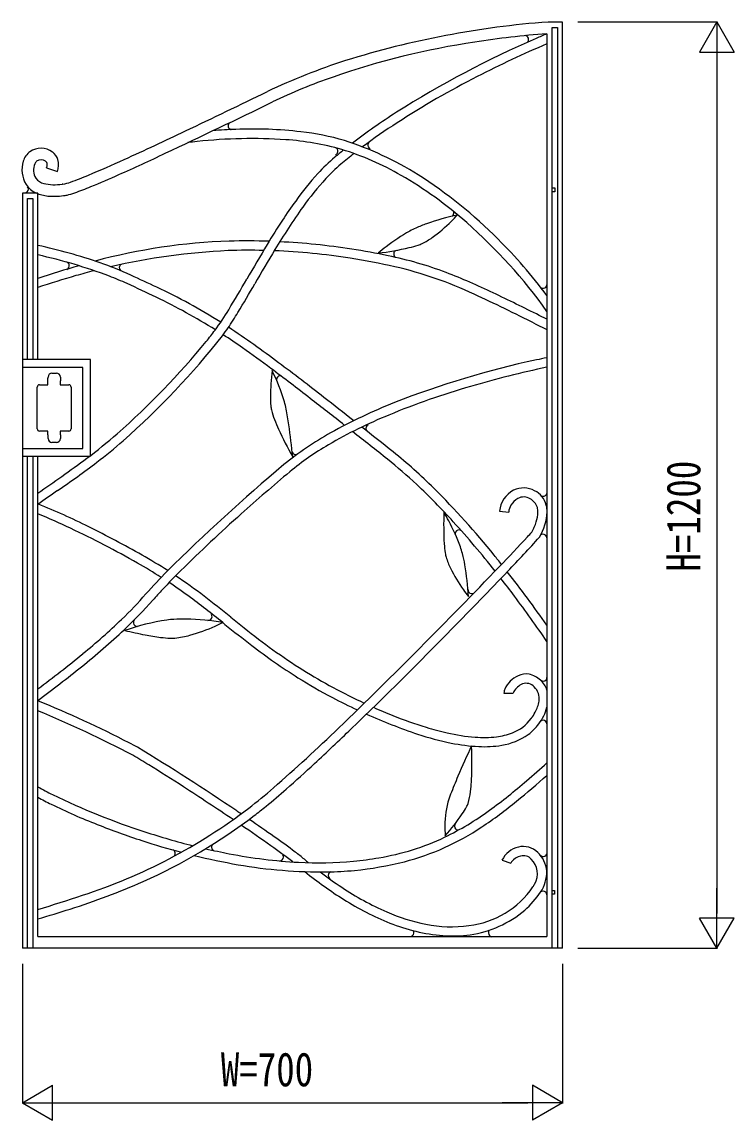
# Model space of a CAD drawing. Units: millimetres, scale not verified. Extents: x -4205 to 4205, y -2970 to 2970.
# Drawn here: x 1144 to 2068, y 152 to 1575 of the extents above; entities that cross this region are included whole.
import ezdxf
from ezdxf.enums import TextEntityAlignment as Align

# ---------------------------------------------------------------- set-up
doc = ezdxf.new("R2010")
doc.units = ezdxf.units.MM
doc.header["$LTSCALE"] = 10
doc.layers.add('0-3_YKK_A1', color=4, linetype='Continuous')
doc.layers.add('0-4_YKK_D', color=6, linetype='Continuous')
doc.styles.add('ＭＳ ゴシック', font='')
doc.styles.get('ＭＳ ゴシック').set_extended_font_data('MS Gothic')

msp = doc.modelspace()

# ---------------------------------------------------------------- linework, layer by layer
at = {"layer": '0-3_YKK_A1'}
for p, q in [((1825.03, 1559.62), (1825.03, 389.89)), ((1176.32, 1385.99), (1190.46, 1380.97)), ((1165.02, 1137.39), (1165.02, 1352.86)), ((1835.1, 1354.89), (1831.9, 1354.89)), ((1151.78, 1137.39), (1151.78, 1346.24)), ((1809.76, 1183.98), (1825.03, 1176.45)), ((1825.03, 1189.83), (1815.07, 1194.74)), ((1183.22, 1119.88), (1189.22, 1119.88)), ((1194.22, 1114.88), (1194.22, 1109.88)), ((1164.21, 1047.89), (1164.21, 1101.89)), ((1208.21, 1101.89), (1208.21, 1047.89)), ((1194.22, 1040.06), (1194.22, 1035.06)), ((1189.22, 1030.06), (1183.22, 1030.06)), ((1151.78, 375.11), (1151.78, 1012.39)), ((1158.38, 1012.39), (1158.38, 375.11)), ((1165.02, 389.89), (1165.02, 1012.39)), ((1763.44, 941.17), (1775.38, 940.01)), ((1766.72, 488.9), (1778.11, 485.12)), ((1834.76, 444.89), (1831.9, 444.89)), ((1165.02, 389.89), (1825.03, 389.89)), ((1845.03, 374.89), (1145.02, 374.89))]:
    msp.add_line(p, q, dxfattribs=at)
for points in [[(1845.03, 374.89), (1845.03, 1574.78), (1826.62, 1574.78)], [(1831.9, 374.89), (1831.9, 1567.58), (1838.5, 1567.58), (1838.5, 374.89)], [(1165.02, 1352.86), (1145.02, 1352.86), (1145.02, 374.89)], [(1197.34, 1364.82), (1196.87, 1364.81), (1196.4, 1364.74)], [(1831.9, 1359.89), (1835.1, 1359.89), (1835.1, 1354.89)], [(1151.78, 1346.24), (1158.38, 1346.24), (1158.38, 1137.39)], [(1145.02, 1012.39), (1233.12, 1012.39), (1233.12, 1137.39), (1145.02, 1137.39)], [(1145.02, 1022.39), (1223.14, 1022.39), (1223.14, 1127.39), (1145.02, 1127.39)], [(1167.21, 1104.89), (1178.17, 1104.89), (1178.17, 1113.38), (1178.22, 1113.38), (1178.22, 1114.88)], [(1194.17, 1109.41), (1194.17, 1104.89), (1205.21, 1104.89)], [(1178.22, 1035.06), (1178.22, 1039.91), (1178.17, 1039.91), (1178.17, 1044.89), (1167.21, 1044.89)], [(1205.21, 1044.89), (1194.17, 1044.89), (1194.17, 1040.61)], [(1769.3, 705.54), (1781.3, 705.54), (1781.29, 705.42)], [(1804.72, 672.84), (1804.61, 672.71), (1804.51, 672.56)], [(1831.9, 449.89), (1834.76, 449.89), (1834.76, 444.89)]]:
    msp.add_lwpolyline(points, dxfattribs=at)
msp.add_lwpolyline([(1814.28, 665.59), (1814.08, 665.33), (1814.3, 665.62)], close=True, dxfattribs=at)
for centre, radius, start, end in [((1913.61, 402.87), 1175.13, 94.24567, 107.31768), ((2337.3, 338.49), 1324.11, 113.42496, 122.28992), ((1915.75, 370.84), 1192.23, 94.37729, 98.89161), ((1796.21, 1552.09), 5.04, 20.07471, 84.73003), ((1796.01, 1552.23), 5.19, 314.43996, 17.79632), ((2024.59, 1068.35), 530.1, 112.11498, 113.77284), ((1880.26, 548.43), 1011.32, 98.46044, 109.20126), ((2340.79, 327.2), 1323.79, 112.93034, 117.249), ((1817.01, 736.83), 827.58, 107.81481, 115.35222), ((1777.22, 834.05), 707.71, 108.9281, 115.80153), ((2245.89, 498.76), 1127.83, 116.9536, 123.04844), ((-7097.15, 19175.79), 19653.1, 295.47616, 295.81993), ((-3961.55, 12646.65), 12425.11, 295.20708, 295.91755), ((2080.49, 754.42), 835.33, 122.63948, 127.43649), ((1416.73, 1440.48), 5.19, 162.23309, 258.36762), ((1416.53, 1440.33), 5.04, 129.16702, 159.92666), ((2016.69, 841.46), 715.61, 122.62974, 127.01433), ((-994.89, 6379.98), 5476.71, 294.50749, 295.42422), ((1442.91, 750.43), 673.3, 86.30043, 96.0806), ((1444.89, 760.23), 675.8, 91.96096, 94.50486), ((1444.81, 910.82), 525.31, 83.3063, 92.5145), ((1474.12, 1129.99), 304.24, 73.1228, 83.97796), ((1169.16, 1385.74), 25.45, 54.18973, 124.46088), ((1412.58, 1015.79), 406.23, 95.79179, 97.52043), ((1459.39, 1053.88), 369.44, 74.36466, 85.81428), ((2080.49, 754.42), 835.33, 128.41937, 129.42132), ((1548.79, 1407.27), 5.19, 291.93731, 17.79632), ((1549, 1407.12), 5.04, 20.07471, 57.75302), ((1452.81, 1061.77), 363.71, 59.77697, 73.03188), ((1432.95, 1016.62), 424.73, 58.0117, 72.24855), ((1597.93, 1415.26), 5.19, 162.23345, 248.03291), ((1597.72, 1415.11), 5.04, 122.24698, 159.92529), ((1181.19, 1383.49), 36.77, 162.66323, 211.41776), ((1168.24, 1388.01), 23.07, 125.76724, 163.80233), ((1168.75, 1387.94), 8.44, 128.63927, 158.15422), ((1169.16, 1386.06), 10.2, 54.91181, 123.84737), ((1172.04, 1390.3), 5.08, 0.37344, 54.00953), ((1172.27, 1390.46), 19.81, 17.88736, 53.51066), ((1165.37, 1389.84), 26.61, 340.50764, 14.58587), ((577.68, 2926.97), 1682.47, 292.83831, 294.55715), ((-171.42, 4593.93), 3525.04, 294.13596, 295.21311), ((1689.68, 1233.07), 217.41, 129.96212, 138.07181), ((2016.69, 841.46), 715.61, 128.12703, 129.89241), ((1180.07, 1383.24), 20.69, 157.7419, 211.76817), ((1165.63, 1390.2), 11.49, 338.53114, 0.66986), ((1702.53, 1219.8), 223.84, 130.30361, 137.19994), ((1177.6, 1384.12), 19.17, 217.89066, 254.96649), ((1186.85, 1428.51), 64.49, 257.26525, 278.51815), ((1191.59, 1408.68), 44.24, 277.4753, 291.02713), ((1082.53, 1723.85), 377.73, 289.31486, 293.09604), ((771.83, 2485.78), 1215.49, 292.33805, 294.19439), ((1811.2, 1120.32), 383.17, 137.6695, 144.49713), ((1838.93, 1097.69), 406.9, 137.63355, 144.30089), ((1386.22, 939.29), 503.07, 48.2931, 60.24561), ((1325.72, 857.79), 616.28, 44.99138, 57.37811), ((1147.84, 1358.36), 5, 270.00133, 359.99867), ((1174.02, 1379.74), 28.71, 212.49517, 246.73029), ((1147.79, 1358.34), 5.05, 0.12608, 37.84899), ((1182.07, 1396.45), 47.24, 245.76068, 265.28555), ((1178.16, 1452.83), 105.16, 283.58073, 289.30912), ((1087.78, 1714.74), 382.22, 289.11345, 292.45929), ((1186.3, 1429.79), 80.83, 264.24226, 278.54759), ((1196.39, 1375.48), 25.7, 274.29199, 284.5754), ((2036.88, 953.86), 663.58, 144.11282, 146.72539), ((2230.91, 822.53), 885.8, 144.64226, 148.90458), ((1779.01, 1000.66), 331.5, 102.24257, 109.39077), ((1588.54, 1432.55), 161.52, 314.22133, 318.07124), ((1699.04, 1327.53), 5.19, 298.57671, 354.41115), ((1699.18, 1327.32), 5.04, 356.65042, 26.03344), ((2338.86, 756.14), 1024.53, 146.7466, 148.8092), ((1730.59, 1138.36), 185.53, 109.40495, 114.01091), ((1554.93, 1463.67), 207.29, 305.83231, 314.88034), ((1278.41, 809.36), 671.83, 35.54835, 48.80123), ((1779.49, 1071.9), 267.1, 119.71597, 127.57387), ((1697.99, 1210.99), 105.92, 113.88802, 118.72307), ((1618.52, 1377.32), 100.05, 296.55314, 305.25791), ((1025.76, 632.63), 667.41, 70.76237, 77.95639), ((1438.28, 526.12), 765.24, 91.88853, 105.0815), ((1434.12, 395.1), 896.09, 88.03654, 91.34648), ((3618.54, -14.73), 2518.45, 148.8842, 150.07594), ((1434.12, 395.1), 896.09, 81.15455, 87.15756), ((1443.9, 438.2), 852.01, 78.1272, 81.35847), ((1755.14, 1099.68), 230.25, 126.98755, 130.24173), ((1561.24, 1651.05), 378.32, 276.85596, 283.0195), ((1618.68, 1403.16), 123.86, 282.96462, 288.50977), ((1645.17, 1325.21), 41.53, 287.98937, 295.80149), ((1288.24, 817.94), 670.97, 36.86771, 45.13556), ((1021.18, 618.12), 670.53, 69.3363, 77.61264), ((1450.89, 422.52), 856.97, 92.6313, 102.91233), ((1440.18, 463.44), 815.64, 88.76695, 92.01234), ((4632.83, -612.46), 3683.73, 149.08675, 149.88888), ((1440.18, 463.44), 815.64, 80.83707, 87.80163), ((1433.38, 388.65), 890.58, 77.38979, 81.17097), ((1517.94, 781.33), 500.99, 69.38411, 78.34061), ((1631.48, 1274.11), 5.19, 110.38558, 203.66514), ((1631.27, 1274.23), 5.05, 205.9136, 238.0237), ((1585.27, -9.53), 1320.61, 106.12777, 108.55565), ((1200.66, 1259.06), 5.19, 291.93731, 17.79632), ((1200.86, 1258.92), 5.04, 20.07471, 68.52614), ((1450.89, 422.52), 856.97, 104.38332, 106.02325), ((1103.47, 848.43), 438.06, 65.42219, 71.05896), ((1275.83, 1256.68), 5.2, 162.21625, 234.75462), ((1275.62, 1256.53), 5.04, 122.01194, 159.92529), ((1511.64, 756.93), 514.12, 64.7826, 76.9408), ((1623.76, -162.32), 1466.81, 106.20792, 108.22468), ((1105.67, 851.64), 422.23, 65.51287, 68.88162), ((322.49, -860.97), 2317.42, 64.52442, 65.44114), ((-1181.42, 2760.17), 3025.89, 329.00619, 329.87708), ((1376.76, 432.12), 877.6, 64.4532, 68.78424), ((193.07, -1139.39), 2612.45, 64.48081, 65.39754), ((1009.24, 565.46), 734.33, 57.65782, 65.02595), ((-308.49, 2243.74), 2023.7, 328.90607, 330.12073), ((-1132.34, -4775.73), 6658.36, 63.72612, 64.29907), ((1820.03, 1235.03), 5.19, 237.97728, 315.67576), ((1819.98, 1234.79), 5.06, 318.0203, 355.654), ((987.12, 524.42), 768.87, 57.9451, 64.46581), ((1076.34, -216.3), 1580.19, 63.95667, 65.53801), ((1096.86, 1393.26), 369.02, 323.83188, 328.78147), ((1001.55, 1453.8), 493.92, 326.11924, 328.89222), ((-3076.3, -8715.65), 11039.76, 63.73089, 63.96007), ((589.69, 1811.06), 1037.72, 311.37202, 321.72405), ((1029.79, 1451.71), 457.71, 320.56601, 322.88068), ((1229.51, 1300.31), 219.1, 322.93282, 326.20992), ((987.12, 524.42), 768.87, 54.80002, 57.04746), ((660.41, 46.47), 1359.59, 53.07782, 56.43142), ((585.04, 1816.66), 1033.04, 311.36968, 320.60076), ((534.4, -121.41), 1557.57, 53.21274, 54.88575), ((1930.19, 594.89), 555.05, 100.92178, 102.37397), ((-572.52, -1601.39), 3405.71, 52.13209, 53.20924), ((-834.81, -1950.29), 3854.12, 52.03952, 53.1396), ((2062.08, -31.76), 1195.42, 102.112, 111.3202), ((2077.82, -90.02), 1243.55, 101.72889, 106.43622), ((1183.41, 1114.69), 5.2, 92.10734, 177.88694), ((1189.02, 1114.69), 5.2, 2.17971, 87.82029), ((1183.11, 1110.77), 11.14, 353.01444, 355.44369), ((1815.54, 1084.84), 348.97, 173.68772, 179.27868), ((1259.16, 1016.68), 235.05, 16.34652, 26.95013), ((1479.48, 1111.6), 5.05, 157.8688, 186.94093), ((1479.53, 1111.36), 5.19, 87.89607, 155.59455), ((1167.33, 1101.77), 3.12, 92.10065, 177.88025), ((1205.09, 1101.77), 3.12, 2.21944, 87.78056), ((2003.01, 143), 998.91, 106.10253, 112.54088), ((1584.72, 1087.49), 118.13, 179.15485, 184.79162), ((1362.31, 1049.12), 126.96, 11.04671, 15.40066), ((-6297.36, -8959.24), 12728.36, 51.86452, 52.11956), ((-10171.72, -13887.28), 19008.98, 51.83499, 51.98258), ((1899.56, 400.23), 733.92, 111.76255, 118.93364), ((1504.08, 1080.36), 37.18, 184.21576, 192.50857), ((1616.52, 1112.74), 154.14, 195.20874, 205.03467), ((1123.15, 1000.73), 370.97, 8.07319, 11.30445), ((632.93, 929.39), 866.35, 5.44147, 8.19154), ((1847.17, 505.81), 604.09, 112.08001, 120.37282), ((1595.57, 1048.48), 5.19, 117.85576, 203.67507), ((1167.33, 1048), 3.12, 182.12968, 267.88942), ((1190, 1039.98), 4.22, 1.19021, 8.68183), ((1205.1, 1048), 3.12, 272.12013, 357.87987), ((870.13, 1493.7), 602.25, 306.5098, 311.32193), ((1870.26, 1227.18), 432.48, 204.54658, 209.90849), ((1757.25, 664.76), 433.58, 119.38693, 129.0756), ((-6297.36, -8959.24), 12728.36, 51.5466, 51.80513), ((-10171.72, -13887.28), 19008.98, 51.63881, 51.79488), ((1595.36, 1048.6), 5.05, 205.92475, 243.60306), ((1183.41, 1035.26), 5.2, 182.12299, 267.88274), ((1189.03, 1035.26), 5.2, 272.12013, 357.87987), ((847.49, 1522.01), 650.42, 307.28669, 311.15951), ((1714.23, 725.56), 347.3, 119.78186, 129.85941), ((1499.59, 1019.52), 5.19, 202.15409, 261.05489), ((1499.37, 1019.39), 5.03, 263.3325, 292.87087), ((1195.07, 481.29), 687.98, 45.37363, 51.26234), ((491.62, 1990.11), 1238.44, 304.35563, 307.2661), ((479.62, 2011.29), 1250.62, 304.94802, 306.78145), ((3020.03, -833.56), 2393.01, 129.93418, 134.83795), ((1256.31, 551.85), 582.63, 46.66071, 51.61029), ((-1770.03, 5172.56), 5130.6, 304.89453, 305.31758), ((3146.93, -978.48), 2573.59, 130.02956, 131.8859), ((1981.18, -184.08), 1397.07, 124.46839, 125.74573), ((1086.81, 368.65), 832.2, 42.17778, 46.82956), ((878.46, 171.95), 1130.58, 39.03233, 44.96684), ((1798.54, 937.28), 35.32, 118.62382, 173.6674), ((1794.63, 940.5), 30.68, 62.08384, 115.09062), ((1795.44, 941.09), 29.77, 15.37559, 62.92444), ((1799.37, 936.8), 24.14, 120.09041, 150.41644), ((1794.71, 943.34), 16.17, 57.95734, 117.43331), ((1794.07, 939.96), 19.41, 17.74131, 61.63523), ((1820.26, 965.66), 5.19, 218.32495, 304.18396), ((1820.18, 965.42), 5.04, 306.40497, 344.17249), ((805.42, 63.33), 957.33, 63.60674, 67.89387), ((2069.44, 922.16), 378.35, 177.36188, 183.52542), ((1498.52, 824.64), 224.61, 27.54596, 30.77723), ((1795.42, 937.99), 20.14, 147.82958, 174.25131), ((1775.64, 939.89), 37.65, 340.65306, 359.92762), ((1791.37, 940.22), 21.93, 359.02425, 14.94971), ((1756.7, 943.32), 68.66, 328.64558, 357.48406), ((1789.91, 940.03), 35.38, 0.44007, 14.65409), ((861.53, 192.45), 804.62, 64.53054, 67.84069), ((2769.9, -571.33), 2018.78, 131.63459, 134.68254), ((1460.9, 801.85), 268.52, 20.24273, 28.14641), ((780.09, 87.5), 1248.28, 38.44042, 42.28847), ((1749.88, 946.72), 64.25, 329.40467, 342.52252), ((654.44, -249.11), 1292.33, 60.32895, 64.66), ((520.81, -501.15), 1589.49, 60.64332, 63.46213), ((1711.19, 911.87), 5.05, 154.79191, 189.23241), ((1711.23, 911.62), 5.19, 63.47208, 152.4899), ((1751.73, 956.01), 67.98, 315.08761, 321.84655), ((1820.07, 906.14), 5.04, 95.14611, 132.84672), ((1819.87, 905.98), 5.19, 6.97709, 92.8361), ((1815.42, 906.39), 123.84, 183.4686, 189.01375), ((-188.2, 2748.56), 2709.26, 316.08371, 317.2067), ((939.88, 1678.34), 1166.39, 315.68322, 318.63951), ((953.31, 272.59), 703.09, 57.27155, 60.45017), ((1734.18, 893.14), 41.53, 188.52609, 196.3382), ((1612.81, 859.85), 105.94, 14.40453, 19.23958), ((1535.79, 839.66), 185.56, 9.92058, 14.52654), ((323.81, -267.81), 1838.38, 38.3233, 38.79259), ((974.19, 304.84), 652.74, 57.49867, 60.64523), ((-3731.96, 6134.01), 7610.2, 314.00568, 316.22869), ((1789.99, 910.83), 100.07, 197.06551, 205.77028), ((1392.05, 814.61), 331.47, 2.7566, 9.9048), ((1820.76, 379.23), 687.42, 135.23234, 138.60109), ((2021.58, 186.09), 954.03, 134.71493, 136.75461), ((953.31, 272.59), 703.09, 52.56938, 56.27541), ((1885.64, 959.32), 207.3, 206.34585, 215.39388), ((-3574.79, 5978.14), 7400.94, 315.48189, 316.28402), ((780.09, 87.5), 1248.28, 36.56008, 37.88167), ((323.81, -267.81), 1838.38, 35.25425, 37.94398), ((1661.34, 524.14), 460.01, 136.68357, 138.99824), ((974.19, 304.84), 652.74, 53.45125, 56.42513), ((1727.8, 839.42), 5.19, 175.22763, 261.06679), ((942.04, 1149.27), 480.96, 313.58371, 319.01434), ((889.83, 1199.09), 565.06, 313.24314, 318.67377), ((587.64, -213.43), 1299.28, 50.86932, 53.36731), ((-338.96, -1391.28), 2809.83, 51.37221, 52.26602), ((1848.55, 930.72), 160.52, 214.74123, 218.61405), ((1727.58, 839.29), 5.03, 263.25399, 302.96903), ((289.23, -289.85), 1867.36, 34.66968, 36.88873), ((704.96, 1393.18), 821.1, 309.15887, 313.83355), ((1379.16, 496.18), 307.5, 98.79382, 109.21447), ((1294.19, 796.87), 5.19, 144.84967, 230.66898), ((1348.2, 682.94), 118.22, 93.28902, 97.80334), ((1353.19, 599.5), 201.81, 88.80729, 93.34452), ((1349.51, 435.97), 365.37, 81.22674, 88.76414), ((1385.73, 804.7), 5.19, 267.21393, 353.05309), ((1385.86, 804.48), 5.03, 355.29933, 33.08915), ((1324.63, 954.35), 176.74, 293.49225, 297.13595), ((2625.57, 2307.04), 1930.01, 231.15728, 231.82191), ((596.31, 1516.95), 997.71, 308.82269, 313.01627), ((1410.72, 1337.63), 566.85, 256.455, 259.15923), ((1293.93, 796.86), 5.03, 232.84244, 270.67686), ((1297.11, 1011.15), 239.81, 285.75124, 294.11271), ((3175.58, 3006.74), 2831.97, 231.36972, 232.26353), ((1930.98, 1406.33), 792.71, 231.0464, 237.80534), ((-2756.02, 5152.81), 6238.48, 313.91836, 315.61429), ((1366.64, 1103.12), 328.23, 259.01791, 262.56996), ((1341.62, 907.77), 131.29, 262.37219, 267.91734), ((1338.78, 822.24), 45.72, 267.57488, 274.88334), ((1330.52, 895.72), 119.65, 275.83228, 285.3608), ((230.89, 1966.19), 1564.79, 306.65341, 309.36941), ((1944.68, 1423.61), 826.63, 232.57637, 237.64049), ((14.29, 2249.87), 1933.61, 306.5215, 308.64392), ((1901.25, 1365.75), 742.54, 238.07877, 245.06654), ((1801.31, 697.08), 33.73, 113.82408, 156.21413), ((1797.98, 705.42), 24.76, 81.27552, 114.56882), ((1795.39, 699.34), 31.21, 47.1249, 78.26125), ((1819.99, 725.86), 5.04, 321.03236, 358.77758), ((1838.92, 1261.03), 632.7, 237.85063, 242.50241), ((1802.25, 695.79), 23.26, 112.2188, 150.38763), ((1798.03, 704.16), 13.94, 41.62666, 109.17982), ((1794.09, 698.22), 20.91, 351.21735, 46.62835), ((1794.43, 698.5), 32.48, 19.57983, 46.89183), ((1820, 726.11), 5.19, 232.9046, 318.78346), ((1898.47, 1364.02), 751.57, 242.10067, 244.86341), ((1783.62, 705.04), 14.32, 156.79143, 177.99889), ((1786.2, 704.56), 4.98, 146.84664, 170.02933), ((552.96, -786.76), 1603.72, 62.89944, 67.56394), ((1901.25, 1365.75), 742.54, 246.07045, 248.1792), ((1775.47, 700.58), 39.68, 329.69948, 351.95172), ((1767.81, 702.29), 59.21, 321.70356, 345.11069), ((583.58, -716.35), 1514.96, 62.28939, 67.43086), ((1898.47, 1364.02), 751.57, 245.85247, 251.28599), ((1817.9, 1153.17), 514.21, 247.99709, 253.10703), ((1762.15, 702.75), 52.01, 290.35667, 324.52456), ((1758.57, 708.25), 58.17, 322.50778, 331.57869), ((1820.04, 665.22), 5.03, 91.93293, 129.72275), ((1819.85, 665.05), 5.19, 3.84645, 89.70546), ((-190.83, 2478.31), 2520.65, 311.22688, 313.83946), ((-788.4, 3111.28), 3403.1, 312.79694, 313.89701), ((1778.19, 1020.43), 375.66, 253.01886, 257.28118), ((1763.35, 701.64), 62.4, 306.86824, 324.7084), ((1196.29, 465.25), 196.1, 60.0992, 63.58251), ((1782.72, 1039.29), 406.91, 252.05176, 258.39851), ((1749.78, 885.89), 238.17, 256.82213, 265.70998), ((1749.6, 882.48), 246.64, 258.60996, 266.97144), ((1743.35, 783.76), 135.86, 265.19107, 276.91501), ((1750.7, 729.25), 80.86, 276.39425, 291.42997), ((1752.37, 721.81), 85.18, 279.43357, 304.63334), ((-292.61, -1984.43), 3062.72, 55.93336, 58.798), ((2950.08, 66.37), 1349.49, 154.9819, 156.81532), ((1312.16, 616.03), 415.58, 354.70152, 2.90277), ((1743.58, 783.67), 147.65, 267.27961, 278.86639), ((892.85, -59.14), 789.96, 58.21671, 59.98138), ((69.24, -1399.08), 2362.78, 57.07033, 58.35374), ((214.93, 2026.61), 1925.54, 311.35164, 312.81839), ((280.82, 2351.09), 2323.49, 310.7876, 311.65235), ((2203.79, 384.48), 538.23, 156.6672, 159.34852), ((974.23, 1559.64), 1283.33, 309.2221, 311.52587), ((1342.31, 892.45), 355.6, 240.0958, 243.60693), ((-561.31, -2381.74), 3530.34, 55.89628, 57.15061), ((1286.45, 1186.02), 784.43, 306.27313, 310.76455), ((1368.26, 941.29), 422.9, 241.27636, 243.9151), ((1595.51, 1421.71), 942.28, 244.12156, 251.95657), ((992.81, 1133.44), 729.11, 307.66657, 310.92075), ((816.22, 1342.58), 1014.8, 309.43545, 311.38346), ((1838.22, 521.34), 147.88, 159.01409, 163.13894), ((1646.86, 586.45), 79.59, 342.43296, 353.65396), ((1527.61, 1266.18), 784.76, 243.89587, 248.66219), ((997.58, 1135.84), 728.11, 288.02531, 307.25436), ((1132.54, 957.35), 516.34, 307.32386, 309.47812), ((1821.17, 532.34), 128.5, 165.62883, 181.46306), ((1635.47, 603.45), 96.64, 325.62586, 331.88101), ((1692.71, 573.22), 31.91, 331.31636, 340.22709), ((1452.52, 969.44), 523.67, 303.35087, 309.51441), ((1002.61, 1129.6), 732.1, 294.09655, 307.23724), ((-95.14, -1703.05), 2719.02, 55.91838, 56.05898), ((-95.14, -1703.05), 2719.02, 54.82141, 55.65044), ((1520.62, 871.37), 392.22, 295.97258, 305.89001), ((1466.82, 718.4), 300.74, 318.81778, 325.69121), ((1609.52, 1463.96), 998.8, 248.41387, 251.94301), ((-561.31, -2381.74), 3530.34, 54.92761, 55.68871), ((1556.21, 807.93), 331.77, 284.68074, 303.72772), ((1797.24, 530.16), 104.54, 180.60036, 185.36668), ((1710.3, 533.13), 5.19, 139.37384, 225.2527), ((1710.04, 533.15), 5.03, 227.49637, 274.457), ((1587.49, 1398.06), 929.32, 251.97495, 255.26384), ((1576.59, 1353.44), 871.52, 251.74909, 256.01154), ((864.32, -344.37), 1055.71, 53.06707, 54.9005), ((1554.64, 809.7), 321.9, 279.38758, 295.33585), ((1338.08, 497.75), 5.05, 45.93514, 60.57419), ((1337.84, 497.8), 5.19, 313.20755, 43.62977), ((1576.59, 1353.44), 871.52, 257.13514, 259.19492), ((1395.35, 506), 5.2, 142.56657, 227.64427), ((1395.1, 506.02), 5.05, 229.99545, 243.40874), ((1065.26, -66.91), 701.18, 52.15365, 55.01737), ((1331.64, 274.8), 279.99, 50.2578, 53.3745), ((1796.06, 474.19), 32.83, 104.37332, 153.36866), ((1793.91, 478.74), 27.9, 46.79976, 102.40517), ((1787.88, 472.05), 36.9, 4.43865, 47.09437), ((1820.03, 498.71), 5.04, 321.02632, 358.77154), ((1587.49, 1398.06), 929.32, 256.3258, 259.90152), ((1536.65, 1127.69), 642.29, 258.91923, 266.98314), ((1478.45, 493.4), 5.19, 268.44724, 354.36579), ((1478.57, 493.19), 5.05, 356.6539, 34.26529), ((1529.69, 945.05), 459.55, 266.65133, 275.56206), ((1850.96, 894.6), 528.62, 229.92584, 230.66918), ((1532.63, 920.57), 434.9, 275.48937, 279.86623), ((1532.79, 913.36), 439.7, 275.56002, 284.15036), ((1783.27, 483.21), 5.5, 137.51156, 159.67299), ((1796.54, 472.6), 22.48, 104.76118, 140.42922), ((1794.32, 480.22), 14.55, 44.41961, 103.9598), ((1785.73, 471.43), 26.83, 330.76033, 44.98794), ((1820.05, 498.96), 5.19, 232.90501, 318.78387), ((1535.01, 1122.46), 648.79, 260.19642, 270.45697), ((1869.62, 920.77), 572.66, 231.25959, 237.47492), ((1850.96, 894.6), 528.62, 232.77479, 236.47869), ((1531.13, 935.36), 461.76, 271.12374, 275.50061), ((1546.75, 469.08), 5.19, 114.18921, 200.02836), ((1778.04, 473.67), 46.65, 326.11426, 1.51384), ((918.18, 1334.07), 953.25, 287.63939, 293.71132), ((1546.53, 469.22), 5.03, 202.29842, 240.04364), ((1775.38, 475.56), 37.91, 326.02321, 332.96534), ((713.26, 1958.93), 1598.87, 286.41256, 288.58674), ((1757.91, 748.41), 355.37, 235.97039, 246.68834), ((1710.27, 520.44), 116.99, 276.6218, 325.61714), ((1713.98, 516.96), 123.97, 311.57104, 326.01335), ((1820.04, 443.89), 5.03, 91.92783, 129.71766), ((1819.85, 443.72), 5.19, 3.84645, 89.70546), ((1763.33, 758.85), 379, 237.86112, 247.96155), ((-170.72, 4862.72), 4646.06, 286.70833, 287.25003), ((1713.78, 641.08), 239.35, 246.22192, 258.95139), ((1705.42, 531.38), 140.47, 278.19821, 310.27892), ((1712.17, 637.9), 247.7, 248.43301, 264.88296), ((1701.32, 562.8), 160.16, 257.95854, 278.05209), ((1647.36, 395.08), 5.19, 268.44724, 354.36579), ((1647.49, 394.86), 5.05, 356.6539, 34.26529), ((1702.17, 563.02), 172.26, 265.97393, 277.76644), ((1754.21, 394.88), 5.19, 139.37789, 225.25675), ((1753.95, 394.9), 5.03, 227.49637, 265.28619)]:
    msp.add_arc(centre, radius, start, end, dxfattribs=at)
at = {"layer": '0-4_YKK_D'}
for p, q in [((1865.03, 1574.84), (2046.03, 1574.84)), ((2045.03, 1574.84), (2022.53, 1535.87)), ((2045.03, 1574.84), (2067.53, 1535.87)), ((2045.03, 1574.84), (2045.03, 1496.9)), ((2022.53, 1535.87), (2067.53, 1535.87)), ((2045.03, 1529.84), (2045.03, 419.84)), ((2045.03, 374.84), (2045.03, 452.78)), ((2045.03, 374.84), (2022.53, 413.81)), ((2067.53, 413.81), (2022.53, 413.81)), ((2045.03, 374.84), (2067.53, 413.81)), ((1865.03, 374.84), (2046.03, 374.84)), ((1145.02, 354.89), (1145.02, 173.84)), ((1845.02, 354.89), (1845.02, 173.84)), ((1145.02, 174.84), (1184, 197.34)), ((1184, 152.34), (1184, 197.34)), ((1845.02, 174.84), (1806.05, 197.34)), ((1806.05, 197.34), (1806.05, 152.34)), ((1145.02, 174.84), (1184, 152.34)), ((1145.02, 174.84), (1222.97, 174.84)), ((1190.02, 174.84), (1800.02, 174.84)), ((1845.02, 174.84), (1767.08, 174.84)), ((1845.02, 174.84), (1806.05, 152.34))]:
    msp.add_line(p, q, dxfattribs=at)

# ---------------------------------------------------------------- texts
at = {"layer": '0-4_YKK_D', "style": 'ＭＳ ゴシック', "width": 0.8}
msp.add_text('H=1200', height=43.99, rotation=90, dxfattribs=at).set_placement((2037.03, 862.84), align=Align.BOTTOM_LEFT)
msp.add_text('W=700', height=43.99, dxfattribs=at).set_placement((1402.22, 182.84), align=Align.BOTTOM_LEFT)

doc.saveas('drawing.dxf')
